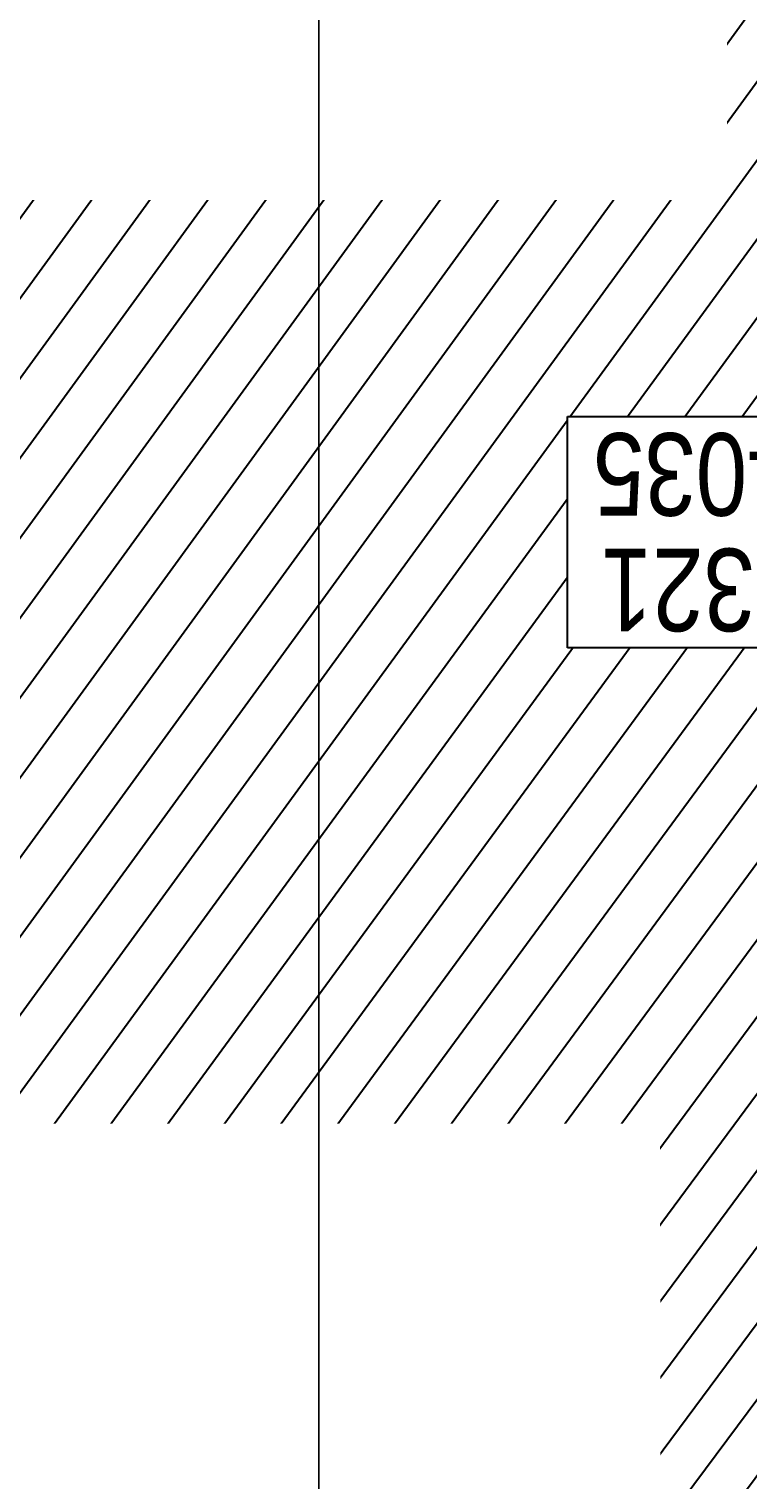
# Model space of a CAD drawing. Header units: centimetres. Extents: x -6122352 to 7132207, y -1694241 to 1947892.
# Drawn here: x 97244 to 101163, y -101140 to -93231 of the extents above; entities that cross this region are included whole.
import ezdxf
from ezdxf.xclip import XClip

# ---------------------------------------------------------------- set-up
doc = ezdxf.new("R2010")
doc.units = ezdxf.units.CM
doc.header["$MEASUREMENT"] = 0
doc.header["$XCLIPFRAME"] = 2
for name, pattern in [('DASHED2', [0.375, 0.25, -0.125]), ('XR-AR-END-SETTING OUT PLAN$0$23585-XR-AR-END-GROUND FLOOR$0$23261-XR-AR-SI-GF$0$HIDDEN', [0.375, 0.25, -0.125]), ('XR-AR-END-SETTING OUT PLAN$0$23585-XR-AR-END-GROUND FLOOR$0$945-4P-1-101-GROUND FLOOR PLAN$0$XR-MIDDLE-GROUND FLOOR PLAN$0$HIDDEN2', [0.1875, 0.125, -0.0625]), ('XR-AR-END-SETTING OUT PLAN$0$23585-XR-AR-END-GROUND FLOOR$0$HIDDEN', [0.375, 0.25, -0.125]), ('XR-AR-END-SETTING OUT PLAN$0$23585-XR-AR-END-GROUND FLOOR$0$XR-END-GROUND FLOOR PLAN$0$HIDDEN', [9.524999999999999, 6.35, -3.175]), ('XR-AR-END-SETTING OUT PLAN$0$23585-XR-AR-END-GROUND FLOOR$0$XR-END-GROUND FLOOR PLAN$0$HIDDEN2', [0.1875, 0.125, -0.0625]), ('XR-AR-MID-SETTING OUT FOR MASTER$0$23585-XR-AR-MID-GROUND FLOOR$0$23261-XR-AR-SI-GF$0$HIDDEN', [0.375, 0.25, -0.125]), ('XR-AR-MID-SETTING OUT FOR MASTER$0$23585-XR-AR-MID-GROUND FLOOR$0$945-4P-1-101-GROUND FLOOR PLAN$0$XR-MIDDLE-GROUND FLOOR PLAN$0$HIDDEN', [9.524999999999999, 6.35, -3.175]), ('XR-AR-MID-SETTING OUT FOR MASTER$0$23585-XR-AR-MID-GROUND FLOOR$0$945-4P-1-101-GROUND FLOOR PLAN$0$XR-MIDDLE-GROUND FLOOR PLAN$0$HIDDEN2', [0.1875, 0.125, -0.0625])]:
    doc.linetypes.add(name, pattern=pattern)
for name, color, linetype in [('00-MI-DIM', 7, 'Continuous'), ('@MI-REF LAYER', 7, 'Continuous'), ('B_TH_4', 7, 'Continuous'), ('XR-AR-END-SETTING OUT PLAN$0$23585-XR-AR-END-GROUND FLOOR$0$A-Flor-Hral', 3, 'Continuous'), ('XR-AR-END-SETTING OUT PLAN$0$23585-XR-AR-END-GROUND FLOOR$0$A-Flor-Strs', 1, 'Continuous'), ('XR-AR-MID-SETTING OUT FOR MASTER$0$23585-XR-AR-MID-GROUND FLOOR$0$A-Flor-Hral', 3, 'Continuous'), ('XR-AR-MID-SETTING OUT FOR MASTER$0$23585-XR-AR-MID-GROUND FLOOR$0$A-Flor-Strs', 1, 'Continuous'), ('XR-AR-MID-SETTING OUT FOR MASTER$0$23585-XR-AR-MID-GROUND FLOOR$0$G-SHAD-20', 251, 'Continuous'), ('XR-AR-MID-SETTING OUT FOR MASTER$0$23585-XR-AR-MID-GROUND FLOOR$0$GS-HATCH-FLOOR TILE', 251, 'Continuous')]:
    doc.layers.add(name, color=color, linetype=linetype)
doc.layers.add('23585-XR-AR-DAMAC PLOT LIMITS$0$1-End units', color=7, linetype='Continuous', lineweight=5, true_color=0xf8991e)
for name, color, linetype, lineweight in [('23585-XR-AR-DAMAC PLOT LIMITS$0$1-Mid units', 41, 'Continuous', 5), ('@ Foundations', 4, 'DASHED2', 50), ('A-ANNO-TEXT', 3, 'Continuous', 25), ('XR-AR-END-SETTING OUT PLAN$0$23585-XR-AR-END-GROUND FLOOR$0$A-DOOR-FULL', 1, 'Continuous', 9), ('XR-AR-END-SETTING OUT PLAN$0$23585-XR-AR-END-GROUND FLOOR$0$A-FLOR-OVHD', 9, 'XR-AR-END-SETTING OUT PLAN$0$23585-XR-AR-END-GROUND FLOOR$0$23261-XR-AR-SI-GF$0$HIDDEN', 15), ('XR-AR-END-SETTING OUT PLAN$0$23585-XR-AR-END-GROUND FLOOR$0$A-FLOR-UNDR', 8, 'XR-AR-END-SETTING OUT PLAN$0$23585-XR-AR-END-GROUND FLOOR$0$HIDDEN', 5), ('XR-AR-END-SETTING OUT PLAN$0$23585-XR-AR-END-GROUND FLOOR$0$A-GLAZ-SILL', 8, 'Continuous', 5), ('XR-AR-END-SETTING OUT PLAN$0$23585-XR-AR-END-GROUND FLOOR$0$A-WALL', 7, 'Continuous', 30), ('XR-AR-END-SETTING OUT PLAN$0$23585-XR-AR-END-GROUND FLOOR$0$A-WALL-FNSH', 9, 'Continuous', 5), ('XR-AR-END-SETTING OUT PLAN$0$23585-XR-AR-END-GROUND FLOOR$0$S-COLS', 51, 'Continuous', 40), ('XR-AR-END-SETTING OUT PLAN$0$23585-XR-AR-END-GROUND FLOOR$0$S-COLS-PATT', 8, 'Continuous', 5), ('XR-AR-MID-SETTING OUT FOR MASTER$0$23585-XR-AR-MID-GROUND FLOOR$0$$A-WALL', 1, 'Continuous', 5), ('XR-AR-MID-SETTING OUT FOR MASTER$0$23585-XR-AR-MID-GROUND FLOOR$0$A-DOOR', 31, 'Continuous', 5), ('XR-AR-MID-SETTING OUT FOR MASTER$0$23585-XR-AR-MID-GROUND FLOOR$0$A-DOOR-FULL', 1, 'Continuous', 9), ('XR-AR-MID-SETTING OUT FOR MASTER$0$23585-XR-AR-MID-GROUND FLOOR$0$A-FLOR-OVHD', 9, 'XR-AR-MID-SETTING OUT FOR MASTER$0$23585-XR-AR-MID-GROUND FLOOR$0$23261-XR-AR-SI-GF$0$HIDDEN', 15), ('XR-AR-MID-SETTING OUT FOR MASTER$0$23585-XR-AR-MID-GROUND FLOOR$0$A-GLAZ-SILL', 8, 'Continuous', 5), ('XR-AR-MID-SETTING OUT FOR MASTER$0$23585-XR-AR-MID-GROUND FLOOR$0$A-WALL', 7, 'Continuous', 30), ('XR-AR-MID-SETTING OUT FOR MASTER$0$23585-XR-AR-MID-GROUND FLOOR$0$A-WALL-FNSH', 9, 'Continuous', 5), ('XR-AR-MID-SETTING OUT FOR MASTER$0$23585-XR-AR-MID-GROUND FLOOR$0$S-COLS', 51, 'Continuous', 40)]:
    doc.layers.add(name, color=color, linetype=linetype, lineweight=lineweight)
doc.styles.add('Xref group 33-41$0$Overall SOP Plan$0$LAC-609-NG10-1-XREF-GRID-125SC$0$GRID-DIM-NO', font='arial.ttf', dxfattribs={"width": 0.8})

# ---------------------------------------------------------------- blocks, each defined once
blk = doc.blocks.new('23585-XR-AR-DAMAC PLOT LIMITS')
at = {"layer": '23585-XR-AR-DAMAC PLOT LIMITS$0$1-End units', "color": 251, "true_color": 0x636466}
blk.add_lwpolyline([(496532.2525000004, 2768889.715299999), (496514.5576999998, 2768905.929099999), (496520.7389000002, 2768912.6753), (496538.4338999996, 2768896.4615), (496534.3805, 2768892.037699999)], close=True, dxfattribs=at)
at = {"layer": '23585-XR-AR-DAMAC PLOT LIMITS$0$1-Mid units', "color": 251, "true_color": 0x636466}
blk.add_lwpolyline([(496538.4338999996, 2768896.4615), (496520.7389000002, 2768912.6753), (496524.7922999999, 2768917.099099999), (496542.4874999998, 2768900.885299999)], close=True, dxfattribs=at)
blk = doc.blocks.new('A$Cf093b529')
at = {"layer": 'A-ANNO-TEXT'}
blk.add_blockref('23585-XR-AR-DAMAC PLOT LIMITS', (-495391.9901121984, -2768603.441896566), dxfattribs=at)
blk = doc.blocks.new('*U129')
for points in [[(91, -5.684341886080801e-14), (41, -5.684341886080801e-14), (41, 1021), (91, 1021)], [(0, 0), (38, -5.684341886080801e-14), (38, -50), (50, -50), (50, -122.2222222027232), (0, -122.2222222027232)], [(1100, 2.842170943040401e-14), (1062, -2.842170943040401e-14), (1062, -49.99999999999997), (1050, -49.99999999999997), (1050, -122.2222222027231), (1100, -122.2222222027231)]]:
    blk.add_lwpolyline(points, close=True)
at = {"color": 8, "linetype": 'XR-AR-END-SETTING OUT PLAN$0$23585-XR-AR-END-GROUND FLOOR$0$XR-END-GROUND FLOOR PLAN$0$HIDDEN2'}
blk.add_arc((41, -5.684341886080801e-14), 1021, 1.594950045944486e-15, 90, dxfattribs=at)
at = {"layer": 'XR-AR-END-SETTING OUT PLAN$0$23585-XR-AR-END-GROUND FLOOR$0$A-GLAZ-SILL', "linetype": 'XR-AR-END-SETTING OUT PLAN$0$23585-XR-AR-END-GROUND FLOOR$0$945-4P-1-101-GROUND FLOOR PLAN$0$XR-MIDDLE-GROUND FLOOR PLAN$0$HIDDEN2', "ltscale": 3}
blk.add_lwpolyline([(0, 0), (1100, 0), (1100, -122.2222222027231), (0, -122.2222222027231)], close=True, dxfattribs=at)
blk = doc.blocks.new('*U36')
at = {"linetype": 'XR-AR-END-SETTING OUT PLAN$0$23585-XR-AR-END-GROUND FLOOR$0$XR-END-GROUND FLOOR PLAN$0$HIDDEN', "ltscale": 0.2}
blk.add_lwpolyline([(672.4602830045783, 0, 0, 0, 0), (125, 0, 16.74478720384293, 16.74478720384293, 0), (62.5, -171.7173430863004, 16.74478720384293, 16.74478720384293, 0), (-62.5, 171.7173430863004, 16.74478720384293, 16.74478720384293, 0), (-125, 0, 0, 0, 0), (-771.7815950174963, 0, 0, 0, 0)], format="xyseb", dxfattribs=at)
blk = doc.blocks.new('XR-AR-END-SETTING OUT PLAN$0$23585-XR-AR-END-GROUND FLOOR$0$A$C75a8815d')
at = {"layer": 'XR-AR-END-SETTING OUT PLAN$0$23585-XR-AR-END-GROUND FLOOR$0$S-COLS', "color": 252, "lineweight": 30}
for points in [[(6049.860461950302, 10644.6474583149), (6049.860461473465, 9444.647458553314), (6249.860461711884, 9444.647458791733), (6249.860461950302, 10644.64745926857)], [(6049.942233800888, 3656.816101551056), (6049.942234039307, 2256.816101551056), (6249.942233562469, 2256.816101074219), (6249.942234039307, 3656.816101551056)]]:
    blk.add_lwpolyline(points, close=True, dxfattribs=at)
blk = doc.blocks.new('XR-AR-END-SETTING OUT PLAN')
at = {"layer": 'XR-AR-END-SETTING OUT PLAN$0$23585-XR-AR-END-GROUND FLOOR$0$A-Flor-Hral', "color": 8}
for p, q in [((7060.101680293679, 13799.99880361557), (9050.100478127599, 13799.9988026619)), ((7060.101679638028, 13749.99880170822), (9050.100473538041, 13749.99880218506)), ((7060.101679697633, 12849.9988026619), (8050.101679816842, 12849.99880218506)), ((8050.101679697633, 11545.01038455963), (8050.101679816842, 12849.99880218506)), ((7060.101679816842, 12799.99880218506), (8000.101679638028, 12799.9988026619)), ((8000.101679816842, 11526.76096343994), (8000.101679638028, 12799.9988026619))]:
    blk.add_line(p, q, dxfattribs=at)
at = {"layer": 'XR-AR-END-SETTING OUT PLAN$0$23585-XR-AR-END-GROUND FLOOR$0$A-Flor-Strs', "color": 8}
for p, q in [((7110.101679757237, 13849.9988026619), (9050.101679757237, 13849.99880218506)), ((7670.101679638028, 13799.9988026619), (7670.101679340005, 13849.9988026619)), ((7950.101679816842, 13799.99880218506), (7950.101679757237, 13849.9988026619)), ((7670.101679697633, 12849.99880170822), (7670.101679697633, 13749.9988026619)), ((7950.101679220796, 12849.9988026619), (7950.101679757237, 13749.9988026619)), ((7670.101679161191, 12749.99880313873), (7670.101679101586, 12799.9988026619)), ((7950.101679757237, 12799.99880218506), (7950.101679638028, 11508.51154327393)), ((7950.101679876447, 12749.9988026619), (8000.101679638028, 12749.99880313873)), ((8050.101680055261, 12749.9988026619), (9050.097146704793, 12749.99880313873)), ((8000.101679697633, 12469.9988026619), (7950.101679697633, 12469.9988026619)), ((8050.101679340005, 12469.9988026619), (9050.097712770104, 12469.99880218506)), ((8000.101679578424, 12189.9988026619), (7950.101679220796, 12189.99880313873)), ((8050.101679816842, 12189.99880218506), (9050.098278596997, 12189.99880218506)), ((8000.101679638028, 11909.9988026619), (7950.101679757237, 11909.99880218506)), ((8050.101679697633, 11909.99880218506), (9050.09884442389, 11909.99880218506)), ((8000.1016792804, 11629.99880218506), (7950.101679697633, 11629.9988026619)), ((8050.101679578424, 11629.9988026619), (8280.101679757237, 11629.9988026619))]:
    blk.add_line(p, q, dxfattribs=at)
at = {"layer": 'XR-AR-END-SETTING OUT PLAN$0$23585-XR-AR-END-GROUND FLOOR$0$A-Flor-Strs', "color": 8, "linetype": 'XR-AR-END-SETTING OUT PLAN$0$23585-XR-AR-END-GROUND FLOOR$0$XR-END-GROUND FLOOR PLAN$0$HIDDEN', "ltscale": 0.1}
for p, q in [((8280.101679757237, 11629.9988026619), (8413.821876481175, 11629.99880123138)), ((8500.024220243096, 11629.99880313873), (9050.1016792804, 11629.9988026619)), ((7950.101679638028, 11508.51154327393), (7950.101679220796, 8109.998775959015)), ((8000.101679101586, 9059.998802661896), (8000.101679816842, 11526.76096343994)), ((8050.101679995656, 9009.99880361557), (8050.101679697633, 11545.01038455963)), ((8000.101679101586, 11349.99880361557), (7950.101679578424, 11349.9988026619)), ((8050.101679816842, 11349.99880170822), (9050.101679578424, 11349.99880218506)), ((8000.101679936051, 11069.9988026619), (7950.101679638028, 11069.99880218506)), ((8050.101679161191, 11069.9988026619), (9050.101679518819, 11069.9988026619)), ((8000.101679876447, 10789.99880170822), (7950.101679697633, 10789.99880170822)), ((8050.101679161191, 10789.9988026619), (9050.101679936051, 10789.9988026619)), ((8000.101679340005, 10509.9988026619), (7950.101679697633, 10509.99880218506)), ((8050.1016792804, 10509.9988026619), (9050.10168005526, 10509.9988026619)), ((8000.101679936051, 10229.99880361557), (7950.101679161191, 10229.99880218506)), ((8050.101679697633, 10229.99880218506), (9030.10179080069, 10229.99880218506)), ((8000.1016792804, 9949.998801708221), (7950.101679161191, 9949.998803138733)), ((8050.101679876447, 9949.998803138733), (9030.102049306035, 9949.998802661896)), ((8050.10167939961, 9839.998801708221), (9030.10256792605, 9839.998803138733)), ((8000.101679101586, 9669.998802661896), (7950.101679220796, 9669.998802661896)), ((8050.101679995656, 9669.998802661896), (9030.10230870545, 9669.998801708221)), ((8000.101679638028, 9389.99880361557), (7950.101679816842, 9389.998801708221)), ((8050.101679220796, 9389.998803138733), (9030.10256780684, 9389.998802661896)), ((8000.1016792804, 9109.998802185059), (7950.101679697633, 9109.998802661896)), ((8050.101679518819, 9109.998801708221), (9030.102826371789, 9109.998802185059)), ((7950.101679816842, 9059.998802185059), (8000.101679101586, 9059.998802661896)), ((7950.101679757237, 9009.998802185059), (8050.101679995656, 9009.99880361557))]:
    blk.add_line(p, q, dxfattribs=at)
at = {"layer": 'XR-AR-END-SETTING OUT PLAN$0$23585-XR-AR-END-GROUND FLOOR$0$A-Flor-Strs', "color": 8}
for points in [[(8550.099979057908, 12189.9988026619), (8550.099979355931, 13299.9988026619), (7110.101679578424, 13299.9988026619)], [(8413.821876481175, 11629.99880123138), (8500.101679578424, 11629.99880218506)]]:
    blk.add_lwpolyline(points, dxfattribs=at)
at = {"layer": 'XR-AR-END-SETTING OUT PLAN$0$23585-XR-AR-END-GROUND FLOOR$0$A-Flor-Strs', "color": 8, "const_width": 19.99999999999999}
blk.add_lwpolyline([(8325.09997971356, 12329.9988026619), (8550.099979057908, 12189.9988026619), (8775.099979296327, 12329.9988026619)], dxfattribs=at)
at = {"layer": 'XR-AR-END-SETTING OUT PLAN$0$23585-XR-AR-END-GROUND FLOOR$0$A-FLOR-UNDR', "color": 8, "ltscale": 5}
blk.add_line((7950.111738577485, 12650.00183916092), (9050.101646974683, 12650.0021109581), dxfattribs=at)
at = {"layer": 'XR-AR-END-SETTING OUT PLAN$0$23585-XR-AR-END-GROUND FLOOR$0$A-WALL', "color": 8}
blk.add_lwpolyline([(9250.102083459496, 6650.001490592957), (9050.100989297032, 6650.001235485077), (9050.10098965466, 8750.000639915466), (6850.11106570065, 8750.002635478973), (6850.111066058278, 8700.0026679039), (6750.111065879464, 8700.002668380737), (6750.111065879464, 8750.000871658325), (6650.111065939069, 8750.000871658325), (6650.111065283418, 8850.002022743225), (6950.111065164208, 8850.002250671387), (6950.111065879464, 8899.99970960617), (7050.111065879464, 8899.99970817566), (7050.11106570065, 8850.002797603607), (9050.099628582597, 8850.000640392303), (9050.10098899901, 10349.9981546402), (7050.11106581986, 10349.99975156784), (7050.111065998673, 9799.999710083008), (6950.11106570065, 9799.999708652496), (6950.112433806062, 10550.00580835342), (7050.108891561627, 10550.00580835342), (7050.104876235127, 10449.99988079071), (9050.099116638303, 10449.9981546402), (9049.948119357228, 19523.36598014832), (9249.950268521905, 19523.36597967148)], close=True, dxfattribs=at)
for points in [[(7250.100541964173, 12200.0021109581), (7250.100542083383, 11450.00580835342), (6950.09668238461, 11450.00602960587), (6950.103889837861, 12750.00211143494), (7950.111920431256, 12750.00211048126), (7950.111738994718, 12650.0021109581), (7100.100542083383, 12650.00211143494), (7100.10202242434, 12200.0021109581), (7250.100541964173, 12200.0021109581), (7250.100541964173, 12200.0021109581), (7250.100541964173, 12200.0021109581)], [(9050.097692385316, 10449.99815511703), (9050.097612991929, 10349.99815368652)]]:
    blk.add_lwpolyline(points, dxfattribs=at)
at = {"layer": 'XR-AR-END-SETTING OUT PLAN$0$23585-XR-AR-END-GROUND FLOOR$0$A-WALL-FNSH', "color": 8}
blk.add_lwpolyline([(6981.517476037145, 9799.999709129333), (7070.111065760255, 9799.999709129333), (7070.111065641046, 10329.99975156784), (9030.101697996259, 10329.99975156784), (9030.103048160672, 8870.000639915466), (7070.11106581986, 8870.000638961792), (7070.111065879464, 8899.999708652496), (7050.110617592931, 8899.999709129333)], dxfattribs=at)
at = {"layer": 'XR-AR-END-SETTING OUT PLAN$0$23585-XR-AR-END-GROUND FLOOR$0$A-DOOR-FULL', "color": 8, "xscale": -0.8181818181818169, "yscale": 0.8181818181818169, "zscale": 0.8181818181818167, "rotation": 270}
for p in [(7050.108891561627, 10550.00580835342), (7050.111065879464, 8899.99970817566)]:
    blk.add_blockref('*U129', p, dxfattribs=at)
at = {"layer": 'XR-AR-END-SETTING OUT PLAN$0$23585-XR-AR-END-GROUND FLOOR$0$A-FLOR-OVHD', "color": 8, "xscale": -0.999999999999999, "rotation": 199.9831065219304}
blk.add_blockref('*U36', (8500.047801986337, 11709.97920942307), dxfattribs=at)
at = {"layer": 'XR-AR-END-SETTING OUT PLAN$0$23585-XR-AR-END-GROUND FLOOR$0$S-COLS-PATT', "color": 8}
blk.add_blockref('XR-AR-END-SETTING OUT PLAN$0$23585-XR-AR-END-GROUND FLOOR$0$A$C75a8815d', (3000.129344239831, 5499.998310089111), dxfattribs=at)
blk = doc.blocks.new('END UNIT')
at = {"xscale": 0.001, "yscale": 0.001, "zscale": 0.001}
blk.add_blockref('XR-AR-END-SETTING OUT PLAN', (-9.150201729830158, 0), dxfattribs=at)
blk = doc.blocks.new('*U1930')
for points in [[(91, -5.684341886080801e-14), (41, -5.684341886080801e-14), (41, 1021), (91, 1021)], [(0, 0), (38, -5.684341886080801e-14), (38, -50), (50, -50), (50, -122.2246979483663), (0, -122.2246979483663)], [(1100, 2.842170943040401e-14), (1062, -2.842170943040401e-14), (1062, -49.99999999999997), (1050, -49.99999999999997), (1050, -122.2246979483662), (1100, -122.2246979483662)]]:
    blk.add_lwpolyline(points, close=True)
at = {"color": 8, "linetype": 'XR-AR-MID-SETTING OUT FOR MASTER$0$23585-XR-AR-MID-GROUND FLOOR$0$945-4P-1-101-GROUND FLOOR PLAN$0$XR-MIDDLE-GROUND FLOOR PLAN$0$HIDDEN2'}
blk.add_arc((41, -5.684341886080801e-14), 1021, 1.594950045944486e-15, 90, dxfattribs=at)
at = {"layer": 'XR-AR-MID-SETTING OUT FOR MASTER$0$23585-XR-AR-MID-GROUND FLOOR$0$A-GLAZ-SILL', "linetype": 'XR-AR-MID-SETTING OUT FOR MASTER$0$23585-XR-AR-MID-GROUND FLOOR$0$945-4P-1-101-GROUND FLOOR PLAN$0$XR-MIDDLE-GROUND FLOOR PLAN$0$HIDDEN2', "ltscale": 3}
blk.add_lwpolyline([(0, 0), (1100, 0), (1100, -122.2246979483662), (0, -122.2246979483662)], close=True, dxfattribs=at)
blk = doc.blocks.new('*U28')
for points in [[(0, 69.99999979828543), (38, 69.99999979828549), (38, 119.9999997982854), (50, 119.9999997982854), (50, 179.9999998655237), (0, 179.9999998655237)], [(1100, 69.9999997982854), (1062, 69.99999979828546), (1062, 119.9999997982854), (1050, 119.9999997982854), (1050, 179.9999998655236), (1100, 179.9999998655236)], [(91, 69.99999979828549), (41, 69.99999979828549), (41, -951.0000002017147), (91, -951.0000002017147)]]:
    blk.add_lwpolyline(points, close=True)
at = {"color": 8, "linetype": 'XR-AR-MID-SETTING OUT FOR MASTER$0$23585-XR-AR-MID-GROUND FLOOR$0$945-4P-1-101-GROUND FLOOR PLAN$0$XR-MIDDLE-GROUND FLOOR PLAN$0$HIDDEN2'}
blk.add_arc((41, 69.99999979828549), 1021, 270, 0, dxfattribs=at)
at = {"layer": 'XR-AR-MID-SETTING OUT FOR MASTER$0$23585-XR-AR-MID-GROUND FLOOR$0$A-GLAZ-SILL', "linetype": 'XR-AR-MID-SETTING OUT FOR MASTER$0$23585-XR-AR-MID-GROUND FLOOR$0$945-4P-1-101-GROUND FLOOR PLAN$0$XR-MIDDLE-GROUND FLOOR PLAN$0$HIDDEN2', "ltscale": 3}
blk.add_lwpolyline([(0, 69.99999979828543), (1100, 69.99999979828543), (1100, 179.9999998655236), (0, 179.9999998655236)], close=True, dxfattribs=at)
blk = doc.blocks.new('XR-AR-MID-SETTING OUT FOR MASTER$0$23585-XR-AR-MID-GROUND FLOOR$0$945-4P-1-101-GROUND FLOOR PLAN$0$XR-MIDDLE-GROUND FLOOR PLAN$0$A$C2DB306E2')
at = {"layer": 'XR-AR-MID-SETTING OUT FOR MASTER$0$23585-XR-AR-MID-GROUND FLOOR$0$A-DOOR-FULL'}
for p, q in [((0.1500002073711251, 1.24999990754791), (0.05000020737113076, 1.24999990754791)), ((0.05000020737113076, 1.24999990754791), (0.05000020737113076, 1.199999907547909)), ((0.05000020737113076, 1.199999907547909), (0.1500002073711251, 1.199999907547909)), ((0.1500002073711251, 1.199999907547909), (0.1500002073711251, 1.24999990754791)), ((2.073711318217875e-07, 0.7999999075479082), (2.073711318217875e-07, -9.245209264818754e-08)), ((2.073711318217875e-07, 0.7999999075479082), (0.04000020737113097, 0.7999999075479082)), ((0.04000020737113097, 0.7999999075479082), (0.04000020737113452, -9.245209264818754e-08)), ((0.05000020737113253, 0.3499999075479089), (0.05000020737113253, 0.3999999075479096)), ((0.05000020737113253, 0.3999999075479096), (0.1500002073711322, 0.399999907547908)), ((0.1500002073711322, 0.399999907547908), (0.1500002073711322, 0.3499999075479073)), ((0.1500002073711322, 0.3499999075479073), (0.05000020737113253, 0.3499999075479089)), ((2.073711318217875e-07, -9.245209264818754e-08), (0.04000020737113452, -9.245209264818754e-08))]:
    blk.add_line(p, q, dxfattribs=at)
at = {"layer": 'XR-AR-MID-SETTING OUT FOR MASTER$0$23585-XR-AR-MID-GROUND FLOOR$0$A-GLAZ-SILL', "linetype": 'XR-AR-MID-SETTING OUT FOR MASTER$0$23585-XR-AR-MID-GROUND FLOOR$0$945-4P-1-101-GROUND FLOOR PLAN$0$XR-MIDDLE-GROUND FLOOR PLAN$0$HIDDEN2', "ltscale": 3}
for p, q in [((0.05000020737113076, 1.199999907547909), (0.05000020737113431, 0.399999907547908)), ((0.1500002073711251, 1.199999907547909), (0.1500002073711304, 0.3999999075479083))]:
    blk.add_line(p, q, dxfattribs=at)
blk = doc.blocks.new('XR-AR-MID-SETTING OUT FOR MASTER$0$23585-XR-AR-MID-GROUND FLOOR$0$945-4P-1-101-GROUND FLOOR PLAN$0$XR-MIDDLE-GROUND FLOOR PLAN$0$BREAK LINE1')
blk.add_lwpolyline([(648.1633601741578, -6.16698093744526, 0, 0, 0), (100.7725748287976, -6.16698093744526, 16.74478720384293, 16.74478720384293, 0), (38.27257482879577, -177.8843240237456, 16.74478720384293, 16.74478720384293, 0), (-86.72742517120423, 165.5503621488551, 16.74478720384293, 16.74478720384293, 0), (-149.2274251712042, -6.166980937447079, 0, 0, 0), (-912.0704092131346, -6.166980937441622, 0, 0, 0)], format="xyseb")
blk = doc.blocks.new('XR-AR-MID-SETTING OUT FOR MASTER$0$23585-XR-AR-MID-GROUND FLOOR$0$945-4P-1-101-GROUND FLOOR PLAN$0$XR-MIDDLE-GROUND FLOOR PLAN$0$WRFWF')
at = {"layer": 'XR-AR-MID-SETTING OUT FOR MASTER$0$23585-XR-AR-MID-GROUND FLOOR$0$A-FLOR-OVHD', "linetype": 'XR-AR-MID-SETTING OUT FOR MASTER$0$23585-XR-AR-MID-GROUND FLOOR$0$945-4P-1-101-GROUND FLOOR PLAN$0$XR-MIDDLE-GROUND FLOOR PLAN$0$HIDDEN', "ltscale": 0.1}
for p, q in [((9250.00889430586, 14089.9999996908), (9250.008894346622, 9909.449274283641)), ((10350.00889432596, 14089.44927426482), (9250.008894305867, 14089.44927426484)), ((10350.00889432159, 13809.44927426483), (9250.008894308598, 13809.44927426484)), ((10350.00889431722, 13529.44927426483), (9250.008894311328, 13529.44927426484)), ((10350.00889431286, 13249.44927426483), (9250.008894314058, 13249.44927426484)), ((10350.00889431286, 12969.44927426484), (9250.008894314054, 12969.44927426485)), ((10350.00889431285, 12689.44927426484), (9250.00889431405, 12689.44927426486)), ((10350.00889431285, 12409.44927426485), (9250.008894314047, 12409.44927426486)), ((10350.00889431284, 12129.44927426485), (9250.008894314044, 12129.44927426487)), ((10350.00889431284, 11849.44927426486), (9250.00889431404, 11849.44927426487)), ((10350.00889431284, 11569.44927426486), (9250.008894314036, 11569.44927426488)), ((10350.00889431283, 11289.44927426487), (9250.00889431403, 11289.44927426488)), ((10350.00889431283, 11009.44927426487), (9250.008894314027, 11009.44927426489)), ((10350.00889432794, 11009.4492742833), (10350.00889432794, 9909.449274272882)), ((10350.00889432794, 9909.449274272882), (9250.008894346622, 9909.449274283641))]:
    blk.add_line(p, q, dxfattribs=at)
blk.add_lwpolyline([(10350.00889430916, 14369.99999969173), (10350.00889431698, 11009.4492742833)], dxfattribs=at)
blk = doc.blocks.new('XR-AR-MID-SETTING OUT FOR MASTER$0$23585-XR-AR-MID-GROUND FLOOR$0$945-4P-1-101-GROUND FLOOR PLAN$0$XR-MIDDLE-GROUND FLOOR PLAN$0$ASDASDASD')
blk.add_wipeout([(-42428.49006074868, 24502.348435747233), (-42278.49006074868, 24502.348435747143), (-42278.490060748925, 24052.348435747146), (-42428.49006074892, 24052.34843574723)])
blk.add_hatch(color=256).paths.add_polyline_path([(-42428.49006074868, 24502.34843574724), (-42278.49006074868, 24502.34843574715), (-42428.49006074893, 24052.34843574724)])
for p, q in [((-42278.49006074868, 24502.34843574715), (-42428.49006074868, 24502.34843574724)), ((-42428.49006074868, 24502.34843574724), (-42428.49006074893, 24052.34843574724)), ((-42428.49006074893, 24052.34843574724), (-42278.49006074868, 24502.34843574715)), ((-42278.49006074893, 24052.34843574715), (-42278.49006074868, 24502.34843574715)), ((-42428.49006074893, 24052.34843574724), (-42278.49006074893, 24052.34843574715))]:
    blk.add_line(p, q)
blk = doc.blocks.new('XR-AR-MID-SETTING OUT FOR MASTER$0$23585-XR-AR-MID-GROUND FLOOR$0$A$C08698786')
at = {"layer": 'XR-AR-MID-SETTING OUT FOR MASTER$0$23585-XR-AR-MID-GROUND FLOOR$0$S-COLS', "color": 252, "lineweight": 30}
for points in [[(-100.1111845970154, 16144.64576864243), (-100.111184835434, 14944.64576864243), (99.88881516456604, 14944.64576816559), (99.88881492614746, 16144.64576816559)], [(-100.029412984848, 9156.81441116333), (-100.029412984848, 7756.814410686493), (99.97058701515198, 7756.81441116333), (99.97058701515198, 9156.814410686493)]]:
    blk.add_lwpolyline(points, close=True, dxfattribs=at)
blk = doc.blocks.new('XR-AR-MID-SETTING OUT FOR MASTER')
at = {"layer": 'XR-AR-MID-SETTING OUT FOR MASTER$0$23585-XR-AR-MID-GROUND FLOOR$0$A-Flor-Hral', "color": 8}
blk.add_lwpolyline([(100.008808940649, 14902.65850448608), (2090.008809119463, 14902.65850496292), (2090.008808881044, 14852.65850448608), (100.0088091790676, 14852.65850496292)], dxfattribs=at)
at = {"layer": 'XR-AR-MID-SETTING OUT FOR MASTER$0$23585-XR-AR-MID-GROUND FLOOR$0$A-Flor-Strs', "color": 8}
for p, q in [((2040.00880882144, 14952.65850496292), (100.0088088214397, 14952.65850496292)), ((1200.008809238672, 14952.65850496292), (1200.008808940649, 14902.65850400925)), ((1480.008808463812, 14952.65850496292), (1480.008808642626, 14902.65850543976)), ((1760.008809119463, 14952.65850448608), (1760.008808940649, 14902.65850448608)), ((2040.00880882144, 14952.65850496292), (2040.008809179068, 14902.65850400925)), ((1200.008808404207, 14852.65850448608), (1200.00880882144, 13952.65850496292)), ((1480.008808940649, 14852.65850448608), (1480.008808940649, 13952.65850400925)), ((1760.008809119463, 14852.65850448608), (1760.008808523417, 13952.65850448608)), ((2040.008808940649, 14852.65850448608), (2040.008808881044, 13952.65850448608)), ((1100.008809238672, 13852.65850496292), (100.0088088810444, 13852.65850400925)), ((1200.00880882144, 13852.65850448608), (1200.008808583021, 13573.20923042297)), ((1480.008808881044, 13902.65850496292), (1480.008808583021, 13852.65850496292)), ((1760.008809000254, 13902.65850448608), (1760.008809000254, 13852.65850496292)), ((2040.008808881044, 13902.65850496292), (2040.008808881044, 13852.65850400925)), ((1100.008808940649, 13572.65850400925), (100.008808940649, 13572.65850448608)), ((1200.008809119463, 13572.65850448608), (1150.008809417486, 13572.65850448608))]:
    blk.add_line(p, q, dxfattribs=at)
blk.add_lwpolyline([(1200.008809119463, 13902.65850448608), (1200.008808881044, 13852.65850400925), (1150.008809179068, 13852.65850496292)], dxfattribs=at)
at = {"layer": 'XR-AR-MID-SETTING OUT FOR MASTER$0$23585-XR-AR-MID-GROUND FLOOR$0$A-Flor-Strs', "color": 8, "const_width": 15.00000006679886}
blk.add_lwpolyline([(455.1530921757221, 13685.15850496292), (650.0088085234165, 13572.65850496292), (844.8645255863667, 13685.15850543976)], dxfattribs=at)
at = {"layer": 'XR-AR-MID-SETTING OUT FOR MASTER$0$23585-XR-AR-MID-GROUND FLOOR$0$A-Flor-Strs', "color": 8}
blk.add_circle((2040.008809119463, 14402.65850496292), 45.00000020605513, dxfattribs=at)
at = {"layer": 'XR-AR-MID-SETTING OUT FOR MASTER$0$23585-XR-AR-MID-GROUND FLOOR$0$A-WALL', "color": 8}
for points in [[(1950.000811725855, 13202.63829565048), (2000.00029399991, 13202.63829565048), (2000.00945982337, 13652.63829517365), (1950.000810950994, 13652.63829469681)], [(2100.104106515646, 8950.142809391022), (2099.943570882082, 9050.155592918396), (2199.988806694746, 9050.153767585754), (2199.989685982466, 8950.146322250366), (2300.031373292208, 8950.151598453522), (2300.031373888254, 8850.08178806305), (2000.048611432314, 8850.14280796051), (2000.048610955477, 8950.14280796051)]]:
    blk.add_lwpolyline(points, close=True, dxfattribs=at)
blk.add_lwpolyline([(2100.039519578218, 11049.97698402405), (2100.039519578218, 10949.99824142456)], dxfattribs=at)
at = {"layer": 'XR-AR-MID-SETTING OUT FOR MASTER$0$23585-XR-AR-MID-GROUND FLOOR$0$A-WALL-FNSH', "color": 8}
for points in [[(2080.02239587903, 10929.99824142456), (119.995479375124, 10929.99824142456), (119.9793129861355, 8972.785739421844), (1100.04861047864, 8972.787498474121), (1100.048610597849, 8952.787498474121)], [(2099.966006189585, 9949.988984107971), (2079.984055787325, 9949.990225315094), (2080.02239587903, 10929.99824142456)]]:
    blk.add_lwpolyline(points, dxfattribs=at)
at = {"layer": 'XR-AR-MID-SETTING OUT FOR MASTER$0$23585-XR-AR-MID-GROUND FLOOR$0$$A-WALL', "color": 8}
blk.add_blockref('XR-AR-MID-SETTING OUT FOR MASTER$0$23585-XR-AR-MID-GROUND FLOOR$0$945-4P-1-101-GROUND FLOOR PLAN$0$XR-MIDDLE-GROUND FLOOR PLAN$0$WRFWF', (-9150.000085562468, -796.7907695770264), dxfattribs=at)
at = {"layer": 'XR-AR-MID-SETTING OUT FOR MASTER$0$23585-XR-AR-MID-GROUND FLOOR$0$A-DOOR', "color": 8, "xscale": -1000.000000000001, "yscale": 1000.000000000001, "zscale": 1000.000000000001, "rotation": 270}
blk.add_blockref('XR-AR-MID-SETTING OUT FOR MASTER$0$23585-XR-AR-MID-GROUND FLOOR$0$945-4P-1-101-GROUND FLOOR PLAN$0$XR-MIDDLE-GROUND FLOOR PLAN$0$A$C2DB306E2', (750.048703700304, 8800.109192848206), dxfattribs=at)
at = {"layer": 'XR-AR-MID-SETTING OUT FOR MASTER$0$23585-XR-AR-MID-GROUND FLOOR$0$A-DOOR-FULL', "color": 8, "xscale": 0.8181820445283869, "yscale": 0.8181820445283869, "zscale": 0.8181820445283869, "rotation": 90}
for p in [(2100.065477222204, 11149.97698354721), (2099.986753255129, 9050.14365196228)]:
    blk.add_blockref('*U1930', p, dxfattribs=at)
at = {"layer": 'XR-AR-MID-SETTING OUT FOR MASTER$0$23585-XR-AR-MID-GROUND FLOOR$0$A-DOOR-FULL', "color": 8, "xscale": -0.909090909090913, "yscale": 0.909090909090913, "zscale": 0.909090909090913}
blk.add_blockref('*U28', (3300.031373530626, 8786.391873836517), dxfattribs=at)
at = {"layer": 'XR-AR-MID-SETTING OUT FOR MASTER$0$23585-XR-AR-MID-GROUND FLOOR$0$A-FLOR-OVHD', "color": 8, "linetype": 'XR-AR-MID-SETTING OUT FOR MASTER$0$23585-XR-AR-MID-GROUND FLOOR$0$23261-XR-AR-SI-GF$0$HIDDEN', "ltscale": 5, "xscale": -0.9999999999999997, "rotation": 194.2810957359752}
blk.add_blockref('XR-AR-MID-SETTING OUT FOR MASTER$0$23585-XR-AR-MID-GROUND FLOOR$0$945-4P-1-101-GROUND FLOOR PLAN$0$XR-MIDDLE-GROUND FLOOR PLAN$0$BREAK LINE1', (675.0088040530682, 13433.20923042297), dxfattribs=at)
at = {"layer": 'XR-AR-MID-SETTING OUT FOR MASTER$0$23585-XR-AR-MID-GROUND FLOOR$0$G-SHAD-20', "color": 8}
blk.add_blockref('XR-AR-MID-SETTING OUT FOR MASTER$0$23585-XR-AR-MID-GROUND FLOOR$0$945-4P-1-101-GROUND FLOOR PLAN$0$XR-MIDDLE-GROUND FLOOR PLAN$0$ASDASDASD', (44478.49782505631, -10849.71202945709), dxfattribs=at)
at = {"layer": 'XR-AR-MID-SETTING OUT FOR MASTER$0$23585-XR-AR-MID-GROUND FLOOR$0$A-Flor-Hral', "color": 8}
blk.add_lwpolyline([(1150.008809179068, 13560.48195743561), (1150.008809059858, 13902.65850496292), (2090.008809238672, 13902.65850496292), (2090.008809119463, 13952.65850496292), (1100.008808940649, 13952.65850448608), (1100.008809119463, 13547.75468444824)], dxfattribs=at)
at = {"layer": 'XR-AR-MID-SETTING OUT FOR MASTER$0$23585-XR-AR-MID-GROUND FLOOR$0$A-Flor-Strs', "color": 8}
blk.add_lwpolyline([(650.0088085234165, 13572.65850496292), (650.008808940649, 14402.65850448608), (2040.008809119463, 14402.65850496292)], dxfattribs=at)
at = {"layer": 'XR-AR-MID-SETTING OUT FOR MASTER$0$23585-XR-AR-MID-GROUND FLOOR$0$A-WALL', "color": 8}
for points in [[(99.99999931454659, 19472.65428209305), (-99.99999925494194, 19472.65428256989), (-99.998236566782, 5500.00000667572), (100.0017631351948, 5500.000006198883), (99.9995484650135, 8850.141927242279), (1100.048611491919, 8850.10940027237), (1100.048611015081, 8950.109399795532), (100.03925588727, 8950.072475910187), (100.0088088810444, 10949.9982419014), (2099.951952844858, 10949.99824142456), (2099.998660355806, 9950.143901348114), (2199.988806992769, 9950.143900871277), (2200.057162195444, 11149.97698402405), (2100.075846284628, 11149.97698354721), (2100.039519578218, 11049.97698402405), (100.0088088810444, 11049.99824142456)], [(2200.013650625944, 13652.63605213165), (2200.017217665911, 13652.6360502243), (2200.024336546659, 13852.63604974747), (1199.974533885717, 13852.65850543976), (1199.974534541368, 13752.66171360016), (1850.013650208712, 13752.64729642868), (1850.013650685549, 13102.64278697968), (2100.128742069006, 13102.63829755783), (2100.128742545843, 12652.63829708099), (1949.986809521914, 12652.64009141922), (1949.9868093431, 12552.35255002975), (2100.055755704641, 12552.35255050659), (2100.016017049551, 12049.97720527649), (2199.959899276495, 12049.97720527649), (2199.999632865191, 13202.6360502243), (2050.003180772066, 13202.63829612732), (2050.012347489595, 13652.63829517365), (2200.019845813513, 13652.63604927063)]]:
    blk.add_lwpolyline(points, close=True, dxfattribs=at)
at = {"layer": 'XR-AR-MID-SETTING OUT FOR MASTER$0$23585-XR-AR-MID-GROUND FLOOR$0$GS-HATCH-FLOOR TILE', "color": 8}
blk.add_blockref('XR-AR-MID-SETTING OUT FOR MASTER$0$23585-XR-AR-MID-GROUND FLOOR$0$A$C08698786', (-1.490116119384766e-07, 0), dxfattribs=at)
blk = doc.blocks.new('MID UNIT')
at = {"xscale": 0.001, "yscale": 0.001, "zscale": 0.001}
blk.add_blockref('XR-AR-MID-SETTING OUT FOR MASTER', (0, 0), dxfattribs=at)
blk = doc.blocks.new('TH_4')
at = {"xscale": -1}
blk.add_blockref('END UNIT', (495826.3053798428, 2769130.514097063), dxfattribs=at)
blk.add_blockref('MID UNIT', (495826.3053798475, 2769130.514097063), dxfattribs=at)
blk = doc.blocks.new('A$C780da55d')
at = {"layer": 'B_TH_4', "xscale": 1.000039159572381, "yscale": 1.000039159572381, "zscale": 1.000039159572381}
blk.add_blockref('TH_4', (-495814.0704651335, -2769239.302089663), dxfattribs=at)
blk = doc.blocks.new('23585-XR-AR-MALDIVE-2$0$TH_4')
blk.add_blockref('A$C780da55d', (495794.655359471, 2769130.864096801))
at = {"layer": '@ Foundations', "linetype": 'DASHED2', "ltscale": 0.25}
for points in [[(495824.9554024774, 2769144.30675929), (495827.6554024774, 2769144.30675929), (495827.6554024774, 2769149.65675929), (495824.9554024774, 2769149.65675929)], [(495827.7803024774, 2769140.401759291), (495824.8303024773, 2769140.401759291), (495824.8303024773, 2769135.35175929), (495827.7803024774, 2769135.35175929)]]:
    blk.add_lwpolyline(points, close=True, dxfattribs=at)

msp = doc.modelspace()

# ---------------------------------------------------------------- block references
at = {"layer": '@MI-REF LAYER'}
ref = msp.add_blockref('23585-XR-AR-MALDIVE-2$0$TH_4', (496417964.9591807, 2768957759.234045), dxfattribs=dict(at, xscale=1000, yscale=1000, zscale=1000, rotation=179.9898026793493))
XClip(ref).set_block_clipping_path([(495835.3952632253, 2769130.5143983634), (495835.3955449336, 2769154.454259045), (495832.31072781887, 2769154.454277743), (495826.31069717463, 2769154.4542400045), (495820.3105747942, 2769154.45435022), (495814.30548654683, 2769154.454312696), (495808.3105498841, 2769154.4542752365), (495802.31054505054, 2769154.4543360225), (495793.35712816194, 2769154.454291232), (495793.3583734059, 2769130.514380163)])

# ---------------------------------------------------------------- next in the draw order: wipeouts: each hides what was drawn before it
msp.add_wipeout([(128972.78564538565, -89970.97193029997), (92671.79725608348, -89964.10626118808), (92671.27349813687, -104238.34236081815), (98921.51899559154, -104239.45475805369), (98921.43785482732, -103938.82510741167), (122722.87122257455, -103943.06121123041), (122722.68307110868, -104243.69081319368), (128972.92857313139, -104244.77546120252)]).dxf.layer = '@MI-REF LAYER'

# ---------------------------------------------------------------- next in the draw order: hatches: boundary and pattern name
h = msp.add_hatch(dxfattribs=at)
h.set_pattern_fill('ANSI31', color=256, scale=1999.999998458916, angle=6.722712845868625)
h.set_pattern_definition([(51.72271284586864, (-2377388365.755942, -1504087993.217153), (-196.2554993275065, 154.8669715833345), [])])
h.paths.add_polyline_path([(122722.8712224877, -103943.0612112809), (122722.6830714242, -104243.690813177), (128972.9285688721, -104244.8032133181), (128972.7856444257, -89970.97758180392), (92671.79715864702, -89964.62232814953), (92669.09752416589, -104238.4531772758), (98917.7768105872, -104239.5814400986), (98902.33546063656, -103927.5114286937)])

# ---------------------------------------------------------------- next in the draw order: texts
at = {"layer": '00-MI-DIM', "color": 7, "insert": (102326.260252999, -96513.62810160153, -157.461039985285), "char_height": 450.0000000000002, "width": 2056.8768805703, "attachment_point": 1, "rotation": 179.9888605494505, "line_spacing_factor": 0.8394388776454546, "style": 'Xref group 33-41$0$Overall SOP Plan$0$LAC-609-NG10-1-XREF-GRID-125SC$0$GRID-DIM-NO', "bg_fill": 19, "box_fill_scale": 1.2, "bg_fill_color": 256, "bg_fill_transparency": 0}
msp.add_mtext('\\pxqc;MA0321 9214035', dxfattribs=at)

# ---------------------------------------------------------------- next in the draw order: wipeouts: each hides what was drawn before it
at = {"color": 10}
for points in [[(101048.6847362456, -90861.78170836571), (93862.96108220889, -90860.54771555208), (93862.39410571942, -94162.1365860398), (101048.11776014976, -94163.37057765777), (101048.68473589252, -90861.78170866965)], [(100683.49206404899, -99198.54231058243), (93713.99951376072, -99196.48177407055), (93717.69551184954, -102896.47992821019), (100687.17904925361, -102889.51797984452), (100683.48305135255, -99189.51982590985)]]:
    msp.add_wipeout(points, dxfattribs=at).dxf.layer = '@MI-REF LAYER'

# ---------------------------------------------------------------- next in the draw order: block references
at = {"layer": '@MI-REF LAYER', "xscale": 1000, "yscale": 1000, "zscale": 1000, "rotation": 312.4882903633292}
msp.add_blockref('A$Cf093b529', (-891608.7329339073, 539022.7201118186), dxfattribs=at)

doc.saveas('drawing.dxf')
